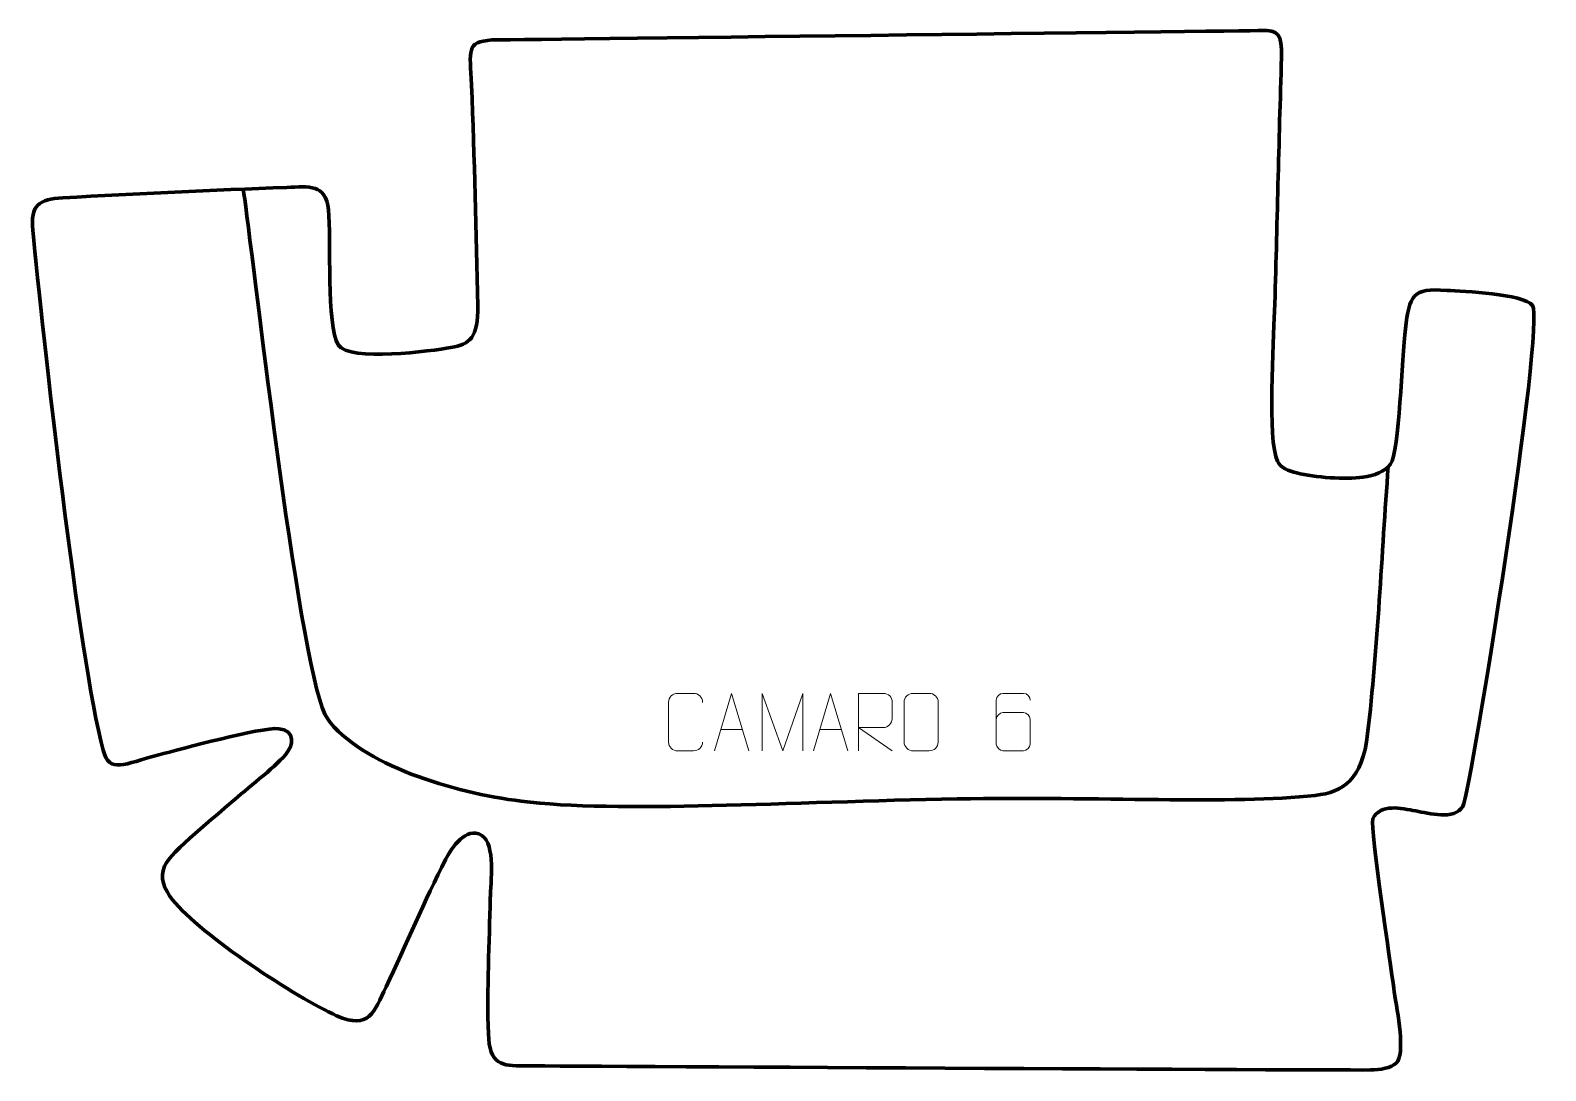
# Model space of a CAD drawing. Header units: millimetres. Extents: x 922 to 1581, y 60 to 512.
import ezdxf

# ---------------------------------------------------------------- set-up
doc = ezdxf.new("R2010")
doc.units = ezdxf.units.MM
doc.header["$MEASUREMENT"] = 0
doc.layers.add('layer 2', color=7, linetype='Continuous')
doc.layers.add('layer 3', color=7, linetype='Continuous')

msp = doc.modelspace()

# ---------------------------------------------------------------- linework, layer by layer
at = {"layer": 'layer 2', "color": 142, "lineweight": 158}
msp.add_open_spline([(1512.641, 322.4073), (1509.7033, 284.3192), (1508.1175, 243.9881), (1503.6729, 206.3417), (1503.6729, 206.3417), (1501.3196, 186.4088), (1493.1919, 180.9528), (1480.8862, 179.5743), (1480.8862, 179.5743), (1445.5137, 175.6118), (1386.3939, 179.0767), (1325.3279, 178.0302), (1325.3279, 178.0302), (1252.6618, 176.7849), (1177.239, 171.7925), (1135.7931, 177.0357), (1135.7931, 177.0357), (1106.2752, 180.77), (1066.1252, 192.7924), (1051.5766, 212.9532), (1051.5766, 212.9532), (1040.1574, 228.7774), (1019.8931, 408.4102), (1015.6468, 438.6068), (1015.6468, 438.6068), (1015.6468, 438.6068), (1015.4385, 440.088), (1015.4385, 440.088), (1015.4385, 440.088), (1015.4385, 440.088), (1015.0222, 443.0498), (1015.0222, 443.0498)], degree=3, knots=[0, 0, 0, 0, 0.11111111, 0.11111111, 0.11111111, 0.11111111, 0.22222222, 0.22222222, 0.22222222, 0.22222222, 0.33333333, 0.33333333, 0.33333333, 0.33333333, 0.44444444, 0.44444444, 0.44444444, 0.44444444, 0.55555556, 0.55555556, 0.55555556, 0.55555556, 0.66666667, 0.66666667, 0.66666667, 0.66666667, 0.77777778, 0.77777778, 0.77777778, 0.77777778, 1, 1, 1, 1], dxfattribs=at)
at = {"layer": 'layer 3', "color": 242, "lineweight": 158}
msp.add_open_spline([(1137.0208, 62.0199), (1127.443, 61.8462), (1122.0144, 62.5899), (1121.5456, 75.9793), (1121.5456, 75.9793), (1120.8836, 94.8863), (1121.9585, 115.7813), (1122.3934, 134.8472), (1122.3934, 134.8472), (1122.542, 141.5816), (1124.7445, 158.4191), (1118.6559, 162.176), (1118.6559, 162.176), (1111.8978, 166.346), (1105.5196, 156.6651), (1102.9767, 151.7375), (1102.9767, 151.7375), (1093.7981, 133.9523), (1085.8686, 114.5385), (1077.0871, 96.3655), (1077.0871, 96.3655), (1071.7223, 85.3967), (1070.0098, 77.4433), (1055.623, 83.807), (1055.623, 83.807), (1038.3836, 91.4324), (996.6186, 118.7928), (984.3292, 134.1986), (984.3292, 134.1986), (980.6219, 138.8462), (978.6255, 143.85), (980.7831, 148.8302), (980.7831, 148.8302), (983.4896, 155.0775), (1003.7632, 171.136), (1010.0398, 176.6848), (1010.0398, 176.6848), (1016.5457, 182.4364), (1028.0234, 191.1282), (1033.4055, 197.2271), (1033.4055, 197.2271), (1037.0025, 201.303), (1037.7559, 207.8459), (1030.4858, 208.532), (1030.4858, 208.532), (1022.5112, 209.2845), (988.0815, 199.6429), (978.3123, 197.1496), (978.3123, 197.1496), (963.0138, 193.245), (956.9484, 188.763), (954.1329, 199.2639), (954.1329, 199.2639), (943.489, 238.9614), (927.8252, 381.4974), (923.5553, 425.1554), (923.5553, 425.1554), (922.4842, 436.1067), (926.148, 438.6609), (936.6771, 439.248), (936.6771, 439.248), (968.8384, 441.0414), (1001.6834, 442.6301), (1033.8974, 443.76), (1033.8974, 443.76), (1043.8873, 444.1104), (1050.7562, 445.5595), (1052.0646, 434.0109), (1052.0646, 434.0109), (1053.3046, 421.7369), (1051.0978, 383.3917), (1056.2465, 375.4367), (1056.2465, 375.4367), (1061.2535, 367.7005), (1096.8928, 372.8208), (1105.2899, 374.1555), (1105.2899, 374.1555), (1113.5864, 375.5177), (1117.1326, 378.7052), (1116.9121, 392.2082), (1116.9121, 392.2082), (1116.3882, 424.2922), (1115.479, 456.3694), (1114.2059, 488.4322), (1114.2059, 488.4322), (1113.6154, 503.304), (1111.6827, 507.082), (1123.1033, 507.8587), (1123.1033, 507.8587), (1123.1033, 507.8587), (1450.6811, 511.8458), (1457.5605, 511.9547), (1457.5605, 511.9547), (1464.4399, 512.0636), (1466.5935, 510.7351), (1466.255, 500.2969), (1466.255, 500.2969), (1465.0607, 463.4632), (1464.3443, 426.645), (1463.207, 389.8139), (1463.207, 389.8139), (1462.813, 377.1611), (1460.1038, 333.9941), (1464.4322, 324.8048), (1464.4322, 324.8048), (1465.7297, 322.0499), (1469.2932, 320.5474), (1472.8651, 319.6701), (1472.8651, 319.6701), (1480.7458, 317.7346), (1494.0075, 316.757), (1501.6286, 317.8219), (1501.6286, 317.8219), (1506.6763, 318.5273), (1511.1129, 320.1746), (1513.5685, 323.4899), (1513.5685, 323.4899), (1517.5117, 328.8133), (1518.5453, 369.8981), (1520.059, 382.3611), (1520.059, 382.3611), (1521.9042, 396.7912), (1522.8907, 400.118), (1538.0758, 399.047), (1538.0758, 399.047), (1545.3121, 398.5664), (1571.1289, 397.6699), (1575.2758, 392.4991), (1575.2758, 392.4991), (1581.0478, 385.3019), (1548.8015, 182.5488), (1544.9699, 174.7186), (1544.9699, 174.7186), (1541.367, 168.6318), (1530.2397, 171.8035), (1524.5774, 172.7807), (1524.5774, 172.7807), (1518.2023, 173.8811), (1509.3269, 176.2778), (1505.8549, 169.3174), (1505.8549, 169.3174), (1504.8317, 165.0685), (1513.6907, 105.5837), (1515.03, 95.648), (1515.03, 95.648), (1515.974, 88.5462), (1520.1034, 69.2806), (1516.7196, 64.0169), (1516.7196, 64.0169), (1515.1496, 61.5746), (1511.051, 60.5823), (1506.3811, 60.2458), (1506.3811, 60.2458), (1501.7112, 59.9093), (1137.0208, 62.0199), (1137.0208, 62.0199)], degree=3, knots=[0, 0, 0, 0, 0.025, 0.025, 0.025, 0.025, 0.05, 0.05, 0.05, 0.05, 0.075, 0.075, 0.075, 0.075, 0.1, 0.1, 0.1, 0.1, 0.125, 0.125, 0.125, 0.125, 0.15, 0.15, 0.15, 0.15, 0.175, 0.175, 0.175, 0.175, 0.2, 0.2, 0.2, 0.2, 0.225, 0.225, 0.225, 0.225, 0.25, 0.25, 0.25, 0.25, 0.275, 0.275, 0.275, 0.275, 0.3, 0.3, 0.3, 0.3, 0.325, 0.325, 0.325, 0.325, 0.35, 0.35, 0.35, 0.35, 0.375, 0.375, 0.375, 0.375, 0.4, 0.4, 0.4, 0.4, 0.425, 0.425, 0.425, 0.425, 0.45, 0.45, 0.45, 0.45, 0.475, 0.475, 0.475, 0.475, 0.5, 0.5, 0.5, 0.5, 0.525, 0.525, 0.525, 0.525, 0.55, 0.55, 0.55, 0.55, 0.575, 0.575, 0.575, 0.575, 0.6, 0.6, 0.6, 0.6, 0.625, 0.625, 0.625, 0.625, 0.65, 0.65, 0.65, 0.65, 0.675, 0.675, 0.675, 0.675, 0.7, 0.7, 0.7, 0.7, 0.725, 0.725, 0.725, 0.725, 0.75, 0.75, 0.75, 0.75, 0.775, 0.775, 0.775, 0.775, 0.8, 0.8, 0.8, 0.8, 0.825, 0.825, 0.825, 0.825, 0.85, 0.85, 0.85, 0.85, 0.875, 0.875, 0.875, 0.875, 0.9, 0.9, 0.9, 0.9, 0.925, 0.925, 0.925, 0.925, 0.95, 0.95, 0.95, 0.95, 1, 1, 1, 1], dxfattribs=at)
at = {"layer": 'layer 3', "color": 250, "lineweight": 9}
for points, knots in [([(1214.6774, 202.745), (1214.5376, 200.4216), (1212.8604, 198.942), (1210.7127, 198.9312), (1210.7127, 198.9312), (1208.3808, 198.9316), (1206.0489, 198.9316), (1203.7174, 198.9312), (1203.7174, 198.9312), (1201.7924, 198.8258), (1199.8203, 200.7103), (1199.8315, 202.7276), (1199.8315, 202.7276), (1199.8319, 208.4977), (1199.8319, 214.2674), (1199.8315, 220.0367), (1199.8315, 220.0367), (1199.8357, 222.1748), (1201.5824, 223.894), (1203.7348, 223.8805), (1203.7348, 223.8805), (1206.0605, 223.8805), (1208.3866, 223.8805), (1210.7127, 223.8805), (1210.7127, 223.8805), (1212.6593, 223.916), (1214.6507, 222.4245), (1214.6774, 219.9869)], [0, 0, 0, 0, 0.125, 0.125, 0.125, 0.125, 0.25, 0.25, 0.25, 0.25, 0.375, 0.375, 0.375, 0.375, 0.5, 0.5, 0.5, 0.5, 0.625, 0.625, 0.625, 0.625, 0.75, 0.75, 0.75, 0.75, 1, 1, 1, 1]), ([(1306.1205, 223.88), (1308.4462, 223.88), (1310.7723, 223.88), (1313.0984, 223.88), (1313.0984, 223.88), (1315.045, 223.9156), (1317.0364, 222.424), (1317.0631, 219.9864), (1317.0631, 219.9864), (1317.0627, 214.2395), (1317.0627, 208.4922), (1317.0631, 202.7445), (1317.0631, 202.7445), (1316.9233, 200.4211), (1315.2461, 198.9415), (1313.0984, 198.9307), (1313.0984, 198.9307), (1310.7665, 198.9311), (1308.4346, 198.9311), (1306.1031, 198.9307), (1306.1031, 198.9307), (1304.1781, 198.8253), (1302.206, 200.7098), (1302.2172, 202.7271), (1302.2172, 202.7271), (1302.2175, 208.4972), (1302.2175, 214.2669), (1302.2172, 220.0362), (1302.2172, 220.0362), (1302.2214, 222.1743), (1303.9681, 223.8935), (1306.1205, 223.88)], [0, 0, 0, 0, 0.11111111, 0.11111111, 0.11111111, 0.11111111, 0.22222222, 0.22222222, 0.22222222, 0.22222222, 0.33333333, 0.33333333, 0.33333333, 0.33333333, 0.44444444, 0.44444444, 0.44444444, 0.44444444, 0.55555556, 0.55555556, 0.55555556, 0.55555556, 0.66666667, 0.66666667, 0.66666667, 0.66666667, 0.77777778, 0.77777778, 0.77777778, 0.77777778, 1, 1, 1, 1]), ([(1357.07, 220.9442), (1357.0459, 222.2837), (1355.6897, 223.9369), (1354.1178, 223.9026), (1354.1178, 223.9026), (1351.133, 223.9023), (1348.1478, 223.9023), (1345.1624, 223.9026), (1345.1624, 223.9026), (1343.9433, 223.9175), (1342.2151, 222.4799), (1342.2101, 220.9442), (1342.2101, 220.9442), (1342.2104, 214.5837), (1342.2104, 208.2229), (1342.2101, 201.8622), (1342.2101, 201.8622), (1342.2148, 200.6993), (1343.9433, 198.9282), (1345.1624, 198.9038), (1345.1624, 198.9038), (1348.1478, 198.9041), (1351.133, 198.9041), (1354.1178, 198.9038), (1354.1178, 198.9038), (1355.3959, 198.9476), (1357.0656, 200.5621), (1357.07, 201.8622), (1357.07, 201.8622), (1357.07, 205.4455), (1357.07, 209.0286), (1357.07, 212.6113), (1357.07, 212.6113), (1357.0315, 214.0895), (1355.4488, 215.5224), (1354.1178, 215.5204), (1354.1178, 215.5204), (1351.133, 215.5207), (1348.1478, 215.5207), (1345.1624, 215.5204), (1345.1624, 215.5204), (1343.8329, 215.5254), (1342.1899, 214.0181), (1342.2316, 212.5896)], [0, 0, 0, 0, 0.08333333, 0.08333333, 0.08333333, 0.08333333, 0.16666667, 0.16666667, 0.16666667, 0.16666667, 0.25, 0.25, 0.25, 0.25, 0.33333333, 0.33333333, 0.33333333, 0.33333333, 0.41666667, 0.41666667, 0.41666667, 0.41666667, 0.5, 0.5, 0.5, 0.5, 0.58333333, 0.58333333, 0.58333333, 0.58333333, 0.66666667, 0.66666667, 0.66666667, 0.66666667, 0.75, 0.75, 0.75, 0.75, 0.83333333, 0.83333333, 0.83333333, 0.83333333, 1, 1, 1, 1]), ([(1219.8391, 198.9343), (1219.8391, 198.9343), (1227.2101, 223.8878), (1227.2101, 223.8878), (1227.2101, 223.8878), (1227.2101, 223.8878), (1234.78, 198.9343), (1234.78, 198.9343)], [0, 0, 0, 0, 0.33333333, 0.33333333, 0.33333333, 0.33333333, 1, 1, 1, 1]), ([(1240.5951, 198.9271), (1240.5951, 198.9271), (1240.5951, 223.885), (1240.5951, 223.885), (1240.5951, 223.885), (1240.5951, 223.885), (1249.5202, 198.9271), (1249.5202, 198.9271), (1249.5202, 198.9271), (1249.5202, 198.9271), (1258.2801, 223.8845), (1258.2801, 223.8845), (1258.2801, 223.8845), (1258.2801, 223.8845), (1258.2801, 198.9271), (1258.2801, 198.9271)], [0, 0, 0, 0, 0.2, 0.2, 0.2, 0.2, 0.4, 0.4, 0.4, 0.4, 0.6, 0.6, 0.6, 0.6, 1, 1, 1, 1]), ([(1262.8391, 198.9343), (1262.8391, 198.9343), (1270.2101, 223.8878), (1270.2101, 223.8878), (1270.2101, 223.8878), (1270.2101, 223.8878), (1277.78, 198.9343), (1277.78, 198.9343)], [0, 0, 0, 0, 0.33333333, 0.33333333, 0.33333333, 0.33333333, 1, 1, 1, 1]), ([(1282.3811, 198.9307), (1282.3811, 198.9307), (1282.3811, 223.8842), (1282.3811, 223.8842), (1282.3811, 223.8842), (1285.9759, 223.8842), (1289.5714, 223.8842), (1293.1666, 223.8842), (1293.1666, 223.8842), (1295.4919, 223.8465), (1297.0492, 222.3565), (1297.0451, 219.9901), (1297.0451, 219.9901), (1297.0447, 217.9546), (1297.0447, 214.8952), (1297.0451, 212.8592), (1297.0451, 212.8592), (1297.0386, 210.9837), (1295.2263, 209.0419), (1293.2168, 209.0228), (1293.2168, 209.0228), (1293.2168, 209.0228), (1282.3811, 209.0228), (1282.3811, 209.0228), (1282.3811, 209.0228), (1282.3811, 209.0228), (1297.0358, 198.9307), (1297.0358, 198.9307)], [0, 0, 0, 0, 0.125, 0.125, 0.125, 0.125, 0.25, 0.25, 0.25, 0.25, 0.375, 0.375, 0.375, 0.375, 0.5, 0.5, 0.5, 0.5, 0.625, 0.625, 0.625, 0.625, 0.75, 0.75, 0.75, 0.75, 1, 1, 1, 1])]:
    msp.add_open_spline(points, degree=3, knots=knots, dxfattribs=at)
for points in [[(1222.5617, 208.1837), (1222.5617, 208.1837), (1232.0574, 208.1837), (1232.0574, 208.1837)], [(1265.5617, 208.1837), (1265.5617, 208.1837), (1275.0574, 208.1837), (1275.0574, 208.1837)]]:
    msp.add_open_spline(points, degree=3, dxfattribs=at)

doc.saveas('drawing.dxf')
